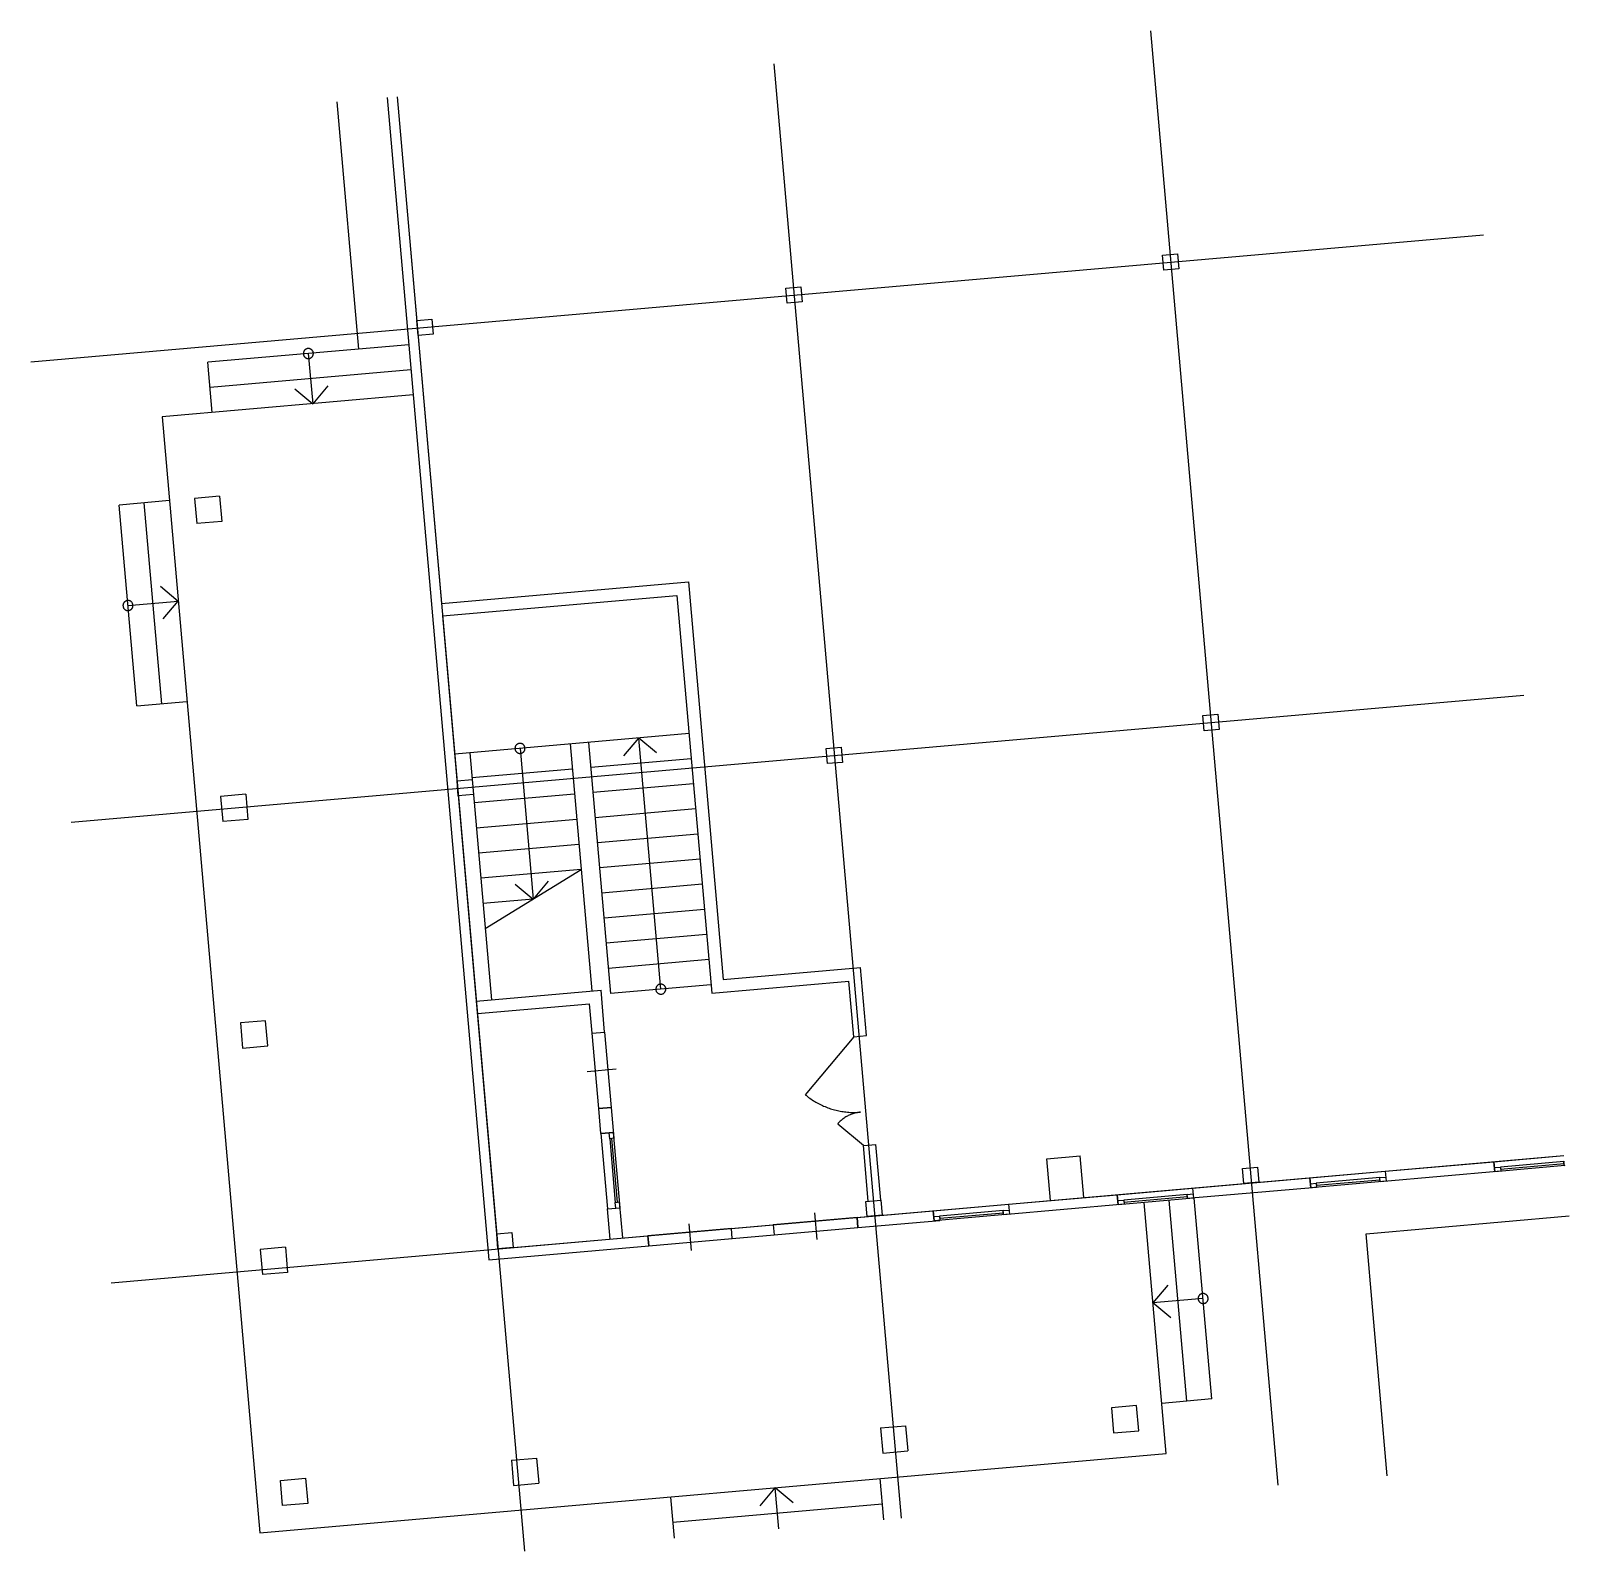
# Model space of a CAD drawing. Extents: x -55 to 2108, y -38 to 2099.
import ezdxf

# ---------------------------------------------------------------- set-up
doc = ezdxf.new("R2010")
doc.units = 0

msp = doc.modelspace()

# ---------------------------------------------------------------- linework, layer by layer
for p, q in [((1519, 2099.1), (1697.9, 54.9)), ((989.5, 2052.7), (1168.4, 8.5)), ((375.4, 1999), (405.7, 1651.6)), ((445.9, 2005.2), (588.9, 371.8)), ((460.1, 2006.4), (638.9, -37.8)), ((460.1, 2006.4), (522.4, 1294.3)), ((-55.1, 1633.8), (1987.1, 1812.5)), ((1535.9, 1783.7), (1557.1, 1785.5)), ((1537.8, 1762.5), (1535.9, 1783.7)), ((1535.9, 1783.7), (1535.9, 1783.7)), ((1557.1, 1785.5), (1559, 1764.4)), ((1559, 1764.4), (1537.8, 1762.5)), ((1006.5, 1737.4), (1027.6, 1739.2)), ((1008.3, 1716.2), (1006.5, 1737.4)), ((1006.5, 1737.4), (1006.5, 1737.4)), ((1027.6, 1739.2), (1029.5, 1718)), ((1029.5, 1718), (1008.3, 1716.2)), ((487.6, 1692), (508.8, 1693.8)), ((489.4, 1670.8), (487.6, 1692)), ((487.6, 1692), (487.6, 1692)), ((508.8, 1693.8), (510.6, 1672.7)), ((510.6, 1672.7), (489.4, 1670.8)), ((476.3, 1657.8), (194, 1633.1)), ((328.2, 1646.4), (328.1, 1645.9)), ((328.1, 1645.9), (328.1, 1645.4)), ((328.1, 1645.4), (328.1, 1644.8)), ((328.1, 1644.8), (328.2, 1644.3)), ((328.3, 1646.9), (328.2, 1646.4)), ((328.2, 1644.3), (328.3, 1643.8)), ((328.4, 1647.4), (328.3, 1646.9)), ((328.3, 1643.8), (328.4, 1643.3)), ((328.6, 1647.9), (328.4, 1647.4)), ((328.8, 1648.4), (328.6, 1647.9)), ((329, 1648.9), (328.8, 1648.4)), ((329.3, 1649.3), (329, 1648.9)), ((329.6, 1649.8), (329.3, 1649.3)), ((329.9, 1650.2), (329.6, 1649.8)), ((330.3, 1650.6), (329.9, 1650.2)), ((330.7, 1650.9), (330.3, 1650.6)), ((331.1, 1651.2), (330.7, 1650.9)), ((331.5, 1651.5), (331.1, 1651.2)), ((332, 1651.8), (331.5, 1651.5)), ((332.5, 1652), (332, 1651.8)), ((333, 1652.2), (332.5, 1652)), ((333.5, 1652.3), (333, 1652.2)), ((334, 1652.4), (333.5, 1652.3)), ((334.5, 1652.5), (334, 1652.4)), ((335.1, 1652.5), (334.5, 1652.5)), ((335.6, 1652.5), (335.1, 1652.5)), ((335.1, 1645.4), (341.3, 1574.8)), ((336.1, 1652.4), (335.6, 1652.5)), ((336.6, 1652.3), (336.1, 1652.4)), ((337.1, 1652.2), (336.6, 1652.3)), ((337.6, 1652), (337.1, 1652.2)), ((338.1, 1651.8), (337.6, 1652)), ((338.6, 1651.6), (338.1, 1651.8)), ((339, 1651.3), (338.6, 1651.6)), ((339.5, 1651), (339, 1651.3)), ((339.9, 1650.7), (339.5, 1651)), ((340.3, 1650.3), (339.9, 1650.7)), ((340.6, 1649.9), (340.3, 1650.3)), ((340.9, 1649.5), (340.6, 1649.9)), ((341.2, 1649), (340.9, 1649.5)), ((341.5, 1648.6), (341.2, 1649)), ((341.7, 1648.1), (341.5, 1648.6)), ((341.9, 1647.6), (341.7, 1648.1)), ((342, 1647.1), (341.9, 1647.6)), ((341.9, 1643.4), (342, 1644)), ((342.1, 1646.6), (342, 1647.1)), ((342, 1644), (342.1, 1644.5)), ((342.2, 1646.1), (342.1, 1646.6)), ((342.1, 1644.5), (342.2, 1645)), ((342.2, 1645.5), (342.2, 1646.1)), ((342.2, 1645), (342.2, 1645.5)), ((200.1, 1562.5), (194, 1633.1)), ((479.4, 1622.5), (197, 1597.8)), ((328.4, 1643.3), (328.6, 1642.8)), ((328.6, 1642.8), (328.8, 1642.3)), ((328.8, 1642.3), (329.1, 1641.8)), ((329.1, 1641.8), (329.4, 1641.4)), ((329.4, 1641.4), (329.7, 1641)), ((329.7, 1641), (330, 1640.6)), ((330, 1640.6), (330.4, 1640.2)), ((330.4, 1640.2), (330.8, 1639.9)), ((330.8, 1639.9), (331.2, 1639.6)), ((331.2, 1639.6), (331.7, 1639.3)), ((331.7, 1639.3), (332.2, 1639.1)), ((332.2, 1639.1), (332.7, 1638.8)), ((332.7, 1638.8), (333.2, 1638.7)), ((333.2, 1638.7), (333.7, 1638.6)), ((333.7, 1638.6), (334.2, 1638.5)), ((334.2, 1638.5), (334.7, 1638.4)), ((334.7, 1638.4), (335.2, 1638.4)), ((335.2, 1638.4), (335.8, 1638.4)), ((335.8, 1638.4), (336.3, 1638.5)), ((336.3, 1638.5), (336.8, 1638.6)), ((336.8, 1638.6), (337.3, 1638.7)), ((337.3, 1638.7), (337.8, 1638.9)), ((337.8, 1638.9), (338.3, 1639.1)), ((338.3, 1639.1), (338.7, 1639.4)), ((338.7, 1639.4), (339.2, 1639.7)), ((339.2, 1639.7), (339.6, 1640)), ((339.6, 1640), (340, 1640.3)), ((340, 1640.3), (340.4, 1640.7)), ((340.4, 1640.7), (340.7, 1641.1)), ((340.7, 1641.1), (341, 1641.5)), ((341, 1641.5), (341.3, 1642)), ((341.3, 1642), (341.5, 1642.5)), ((341.5, 1642.5), (341.7, 1642.9)), ((341.7, 1642.9), (341.9, 1643.4)), ((482.5, 1587.2), (129.5, 1556.3)), ((316.2, 1595.9), (341.3, 1574.8)), ((362.4, 1599.9), (341.3, 1574.8)), ((129.5, 1556.3), (266.8, -12.1)), ((139.8, 1438.7), (69.2, 1432.5)), ((93.9, 1150.1), (69.2, 1432.5)), ((129.2, 1153.2), (104.5, 1435.6)), ((210.4, 1444.8), (175.1, 1441.7)), ((175.1, 1441.7), (178.2, 1406.4)), ((210.4, 1444.8), (213.5, 1409.5)), ((213.5, 1409.5), (178.2, 1406.4)), ((522.4, 1294.3), (869.5, 1324.7)), ((869.5, 1324.7), (918.4, 765.8)), ((78.9, 1297.8), (78.4, 1297.6)), ((79.4, 1298), (78.9, 1297.8)), ((79.9, 1298.1), (79.4, 1298)), ((80.4, 1298.2), (79.9, 1298.1)), ((81, 1298.3), (80.4, 1298.2)), ((81.5, 1298.3), (81, 1298.3)), ((82, 1298.3), (81.5, 1298.3)), ((82.5, 1298.3), (82, 1298.3)), ((83.1, 1298.2), (82.5, 1298.3)), ((83.6, 1298.1), (83.1, 1298.2)), ((84.1, 1297.9), (83.6, 1298.1)), ((84.6, 1297.7), (84.1, 1297.9)), ((127.1, 1318.5), (152.2, 1297.5)), ((523.9, 1276.6), (853.4, 1305.5)), ((853.4, 1305.5), (902.3, 746.6)), ((74.6, 1292.3), (74.5, 1291.7)), ((74.5, 1291.7), (74.5, 1291.2)), ((74.5, 1291.2), (74.6, 1290.7)), ((74.7, 1292.8), (74.6, 1292.3)), ((74.6, 1290.7), (74.6, 1290.2)), ((74.6, 1290.2), (74.7, 1289.6)), ((74.8, 1293.3), (74.7, 1292.8)), ((74.7, 1289.6), (74.9, 1289.1)), ((75, 1293.8), (74.8, 1293.3)), ((74.9, 1289.1), (75.1, 1288.6)), ((75.2, 1294.3), (75, 1293.8)), ((75.1, 1288.6), (75.3, 1288.1)), ((75.4, 1294.7), (75.2, 1294.3)), ((75.3, 1288.1), (75.5, 1287.7)), ((75.7, 1295.2), (75.4, 1294.7)), ((75.5, 1287.7), (75.8, 1287.2)), ((76, 1295.6), (75.7, 1295.2)), ((75.8, 1287.2), (76.1, 1286.8)), ((76.4, 1296), (76, 1295.6)), ((76.1, 1286.8), (76.5, 1286.4)), ((76.7, 1296.4), (76.4, 1296)), ((76.5, 1286.4), (76.9, 1286.1)), ((77.1, 1296.7), (76.7, 1296.4)), ((76.9, 1286.1), (77.3, 1285.7)), ((77.5, 1297.1), (77.1, 1296.7)), ((77.3, 1285.7), (77.7, 1285.4)), ((78, 1297.3), (77.5, 1297.1)), ((77.7, 1285.4), (78.1, 1285.1)), ((78.4, 1297.6), (78, 1297.3)), ((78.1, 1285.1), (78.6, 1284.9)), ((78.6, 1284.9), (79.1, 1284.7)), ((79.1, 1284.7), (79.6, 1284.5)), ((79.6, 1284.5), (80.1, 1284.4)), ((80.1, 1284.4), (80.6, 1284.3)), ((80.6, 1284.3), (81.1, 1284.3)), ((81.1, 1284.3), (81.7, 1284.2)), ((81.6, 1291.3), (152.2, 1297.5)), ((81.7, 1284.2), (82.2, 1284.3)), ((82.2, 1284.3), (82.7, 1284.3)), ((82.7, 1284.3), (83.2, 1284.4)), ((83.2, 1284.4), (83.7, 1284.6)), ((83.7, 1284.6), (84.2, 1284.8)), ((84.2, 1284.8), (84.7, 1285)), ((85, 1297.4), (84.6, 1297.7)), ((84.7, 1285), (85.2, 1285.2)), ((85.5, 1297.2), (85, 1297.4)), ((85.2, 1285.2), (85.6, 1285.5)), ((85.9, 1296.9), (85.5, 1297.2)), ((85.6, 1285.5), (86, 1285.8)), ((86.3, 1296.5), (85.9, 1296.9)), ((86, 1285.8), (86.4, 1286.2)), ((86.7, 1296.1), (86.3, 1296.5)), ((86.4, 1286.2), (86.8, 1286.6)), ((87, 1295.8), (86.7, 1296.1)), ((86.8, 1286.6), (87.2, 1287)), ((87.4, 1295.3), (87, 1295.8)), ((87.2, 1287), (87.5, 1287.4)), ((87.6, 1294.9), (87.4, 1295.3)), ((87.5, 1287.4), (87.7, 1287.8)), ((87.9, 1294.4), (87.6, 1294.9)), ((87.7, 1287.8), (88, 1288.3)), ((88.1, 1293.9), (87.9, 1294.4)), ((88, 1288.3), (88.2, 1288.8)), ((88.3, 1293.4), (88.1, 1293.9)), ((88.2, 1288.8), (88.3, 1289.3)), ((88.4, 1292.9), (88.3, 1293.4)), ((88.3, 1289.3), (88.5, 1289.8)), ((88.5, 1292.4), (88.4, 1292.9)), ((88.6, 1291.9), (88.5, 1292.4)), ((88.5, 1289.8), (88.6, 1290.3)), ((88.6, 1291.4), (88.6, 1291.9)), ((88.6, 1290.8), (88.6, 1291.4)), ((88.6, 1290.3), (88.6, 1290.8)), ((131.1, 1272.4), (152.2, 1297.5)), ((523.9, 1276.6), (601.7, 387.1)), ((1.5, 986.7), (2043.7, 1165.4)), ((93.9, 1150.1), (164.5, 1156.3)), ((1592.6, 1136.6), (1613.7, 1138.4)), ((1594.4, 1115.4), (1592.6, 1136.6)), ((1592.6, 1136.6), (1592.6, 1136.6)), ((1613.7, 1138.4), (1615.6, 1117.2)), ((870.3, 1111.3), (540.9, 1082.5)), ((778.7, 1080), (799.8, 1105.1)), ((830.6, 752.2), (799.8, 1105.1)), ((824.8, 1084.1), (799.8, 1105.1)), ((1615.6, 1117.2), (1594.4, 1115.4)), ((562.1, 1084.3), (592.4, 737.2)), ((625.7, 1091.5), (625.6, 1091)), ((625.6, 1091), (625.6, 1090.4)), ((625.6, 1090.4), (625.7, 1089.9)), ((625.8, 1092), (625.7, 1091.5)), ((625.7, 1089.9), (625.7, 1089.4)), ((625.7, 1089.4), (625.8, 1088.9)), ((625.9, 1092.5), (625.8, 1092)), ((625.8, 1088.9), (626, 1088.4)), ((626.1, 1093), (625.9, 1092.5)), ((626, 1088.4), (626.1, 1087.9)), ((626.3, 1093.5), (626.1, 1093)), ((626.1, 1087.9), (626.4, 1087.4)), ((626.5, 1094), (626.3, 1093.5)), ((626.4, 1087.4), (626.6, 1086.9)), ((626.8, 1094.4), (626.5, 1094)), ((626.6, 1086.9), (626.9, 1086.5)), ((627.1, 1094.9), (626.8, 1094.4)), ((626.9, 1086.5), (627.2, 1086.1)), ((627.4, 1095.3), (627.1, 1094.9)), ((627.2, 1086.1), (627.6, 1085.7)), ((627.8, 1095.6), (627.4, 1095.3)), ((627.6, 1085.7), (627.9, 1085.3)), ((628.2, 1096), (627.8, 1095.6)), ((627.9, 1085.3), (628.3, 1085)), ((628.6, 1096.3), (628.2, 1096)), ((628.3, 1085), (628.8, 1084.6)), ((629.1, 1096.6), (628.6, 1096.3)), ((628.8, 1084.6), (629.2, 1084.4)), ((629.5, 1096.8), (629.1, 1096.6)), ((629.2, 1084.4), (629.7, 1084.1)), ((630, 1097.1), (629.5, 1096.8)), ((629.7, 1084.1), (630.2, 1083.9)), ((630.5, 1097.2), (630, 1097.1)), ((630.2, 1083.9), (630.7, 1083.8)), ((631, 1097.4), (630.5, 1097.2)), ((630.7, 1083.8), (631.2, 1083.6)), ((631.5, 1097.5), (631, 1097.4)), ((631.2, 1083.6), (631.7, 1083.5)), ((632.1, 1097.5), (631.5, 1097.5)), ((631.7, 1083.5), (632.2, 1083.5)), ((632.6, 1097.6), (632.1, 1097.5)), ((632.2, 1083.5), (632.8, 1083.5)), ((633.1, 1097.6), (632.6, 1097.6)), ((632.7, 1090.5), (651.2, 878.7)), ((632.8, 1083.5), (633.3, 1083.5)), ((633.6, 1097.5), (633.1, 1097.6)), ((633.3, 1083.5), (633.8, 1083.6)), ((634.2, 1097.4), (633.6, 1097.5)), ((633.8, 1083.6), (634.3, 1083.7)), ((634.7, 1097.3), (634.2, 1097.4)), ((634.3, 1083.7), (634.8, 1083.8)), ((635.2, 1097.1), (634.7, 1097.3)), ((634.8, 1083.8), (635.3, 1084)), ((635.7, 1096.9), (635.2, 1097.1)), ((635.3, 1084), (635.8, 1084.2)), ((636.1, 1096.7), (635.7, 1096.9)), ((635.8, 1084.2), (636.3, 1084.5)), ((636.6, 1096.4), (636.1, 1096.7)), ((636.3, 1084.5), (636.7, 1084.7)), ((637, 1096.1), (636.6, 1096.4)), ((636.7, 1084.7), (637.1, 1085.1)), ((637.4, 1095.8), (637, 1096.1)), ((637.1, 1085.1), (637.5, 1085.4)), ((637.8, 1095.4), (637.4, 1095.8)), ((637.5, 1085.4), (637.9, 1085.8)), ((638.1, 1095), (637.8, 1095.4)), ((637.9, 1085.8), (638.2, 1086.2)), ((638.5, 1094.6), (638.1, 1095)), ((638.2, 1086.2), (638.5, 1086.6)), ((638.7, 1094.1), (638.5, 1094.6)), ((638.5, 1086.6), (638.8, 1087.1)), ((639, 1093.7), (638.7, 1094.1)), ((638.8, 1087.1), (639.1, 1087.5)), ((639.2, 1093.2), (639, 1093.7)), ((639.1, 1087.5), (639.3, 1088)), ((639.4, 1092.7), (639.2, 1093.2)), ((639.3, 1088), (639.4, 1088.5)), ((639.5, 1092.2), (639.4, 1092.7)), ((639.4, 1088.5), (639.6, 1089)), ((639.6, 1091.7), (639.5, 1092.2)), ((639.7, 1091.1), (639.6, 1091.7)), ((639.6, 1089), (639.7, 1089.6)), ((639.7, 1090.6), (639.7, 1091.1)), ((639.7, 1090.1), (639.7, 1090.6)), ((639.7, 1089.6), (639.7, 1090.1)), ((703.3, 1096.7), (733.6, 749.6)), ((729.2, 1099), (760, 746)), ((1063.1, 1090.2), (1084.3, 1092.1)), ((1064.9, 1069.1), (1063.1, 1090.2)), ((1063.1, 1090.2), (1063.1, 1090.2)), ((1084.3, 1092.1), (1086.1, 1070.9)), ((706.4, 1061.4), (565.2, 1049)), ((873.4, 1076), (732.2, 1063.7)), ((1086.1, 1070.9), (1064.9, 1069.1)), ((544.2, 1044.8), (565.4, 1046.7)), ((546, 1023.7), (544.2, 1044.8)), ((544.2, 1044.8), (544.2, 1044.8)), ((565.4, 1046.7), (567.2, 1025.5)), ((876.5, 1040.7), (735.3, 1028.4)), ((247.1, 1026), (211.8, 1022.9)), ((211.8, 1022.9), (214.9, 987.6)), ((247.1, 1026), (250.2, 990.7)), ((567.2, 1025.5), (546, 1023.7)), ((709.4, 1026.1), (568.3, 1013.8)), ((879.6, 1005.4), (738.4, 993.1)), ((250.2, 990.7), (214.9, 987.6)), ((712.5, 990.8), (571.3, 978.5)), ((715.6, 955.5), (574.4, 943.2)), ((882.7, 970.1), (741.5, 957.8)), ((885.8, 934.8), (744.6, 922.5)), ((718.7, 920.2), (577.5, 907.9)), ((583.7, 837.3), (718.7, 920.2)), ((626.1, 899.8), (651.2, 878.7)), ((672.3, 903.8), (651.2, 878.7)), ((888.9, 899.5), (747.7, 887.2)), ((651.2, 878.7), (580.6, 872.6)), ((892, 864.2), (750.8, 851.9)), ((895.1, 828.9), (753.9, 816.6)), ((898.1, 793.6), (757, 781.3)), ((918.4, 765.8), (1111.3, 782.6)), ((1119.7, 686.8), (1111.3, 782.6)), ((901.2, 758.3), (760, 746)), ((825.8, 757.3), (825.4, 756.9)), ((826.2, 757.6), (825.8, 757.3)), ((826.6, 757.9), (826.2, 757.6)), ((827, 758.2), (826.6, 757.9)), ((827.5, 758.5), (827, 758.2)), ((828, 758.7), (827.5, 758.5)), ((828.5, 758.9), (828, 758.7)), ((829, 759), (828.5, 758.9)), ((829.5, 759.1), (829, 759)), ((830, 759.2), (829.5, 759.1)), ((830.5, 759.2), (830, 759.2)), ((831.1, 759.2), (830.5, 759.2)), ((831.6, 759.1), (831.1, 759.2)), ((832.1, 759.1), (831.6, 759.1)), ((832.6, 758.9), (832.1, 759.1)), ((833.1, 758.8), (832.6, 758.9)), ((833.6, 758.5), (833.1, 758.8)), ((834.1, 758.3), (833.6, 758.5)), ((834.5, 758), (834.1, 758.3)), ((835, 757.7), (834.5, 758)), ((835.4, 757.4), (835, 757.7)), ((835.7, 757), (835.4, 757.4)), ((836.1, 756.6), (835.7, 757)), ((902.3, 746.6), (1095.2, 763.5)), ((1102.1, 685.2), (1095.2, 763.5)), ((571.3, 735.4), (746.6, 750.7)), ((751.7, 691.9), (746.6, 750.7)), ((823.7, 753.1), (823.6, 752.6)), ((823.6, 752.6), (823.6, 752.1)), ((823.6, 752.1), (823.6, 751.5)), ((823.6, 751.5), (823.7, 751)), ((823.9, 754.2), (823.7, 753.6)), ((823.7, 753.6), (823.7, 753.1)), ((823.7, 751), (823.8, 750.5)), ((823.8, 750.5), (823.9, 750)), ((824, 754.7), (823.9, 754.2)), ((823.9, 750), (824.1, 749.5)), ((824.2, 755.1), (824, 754.7)), ((824.1, 749.5), (824.3, 749)), ((824.5, 755.6), (824.2, 755.1)), ((824.3, 749), (824.6, 748.6)), ((824.8, 756.1), (824.5, 755.6)), ((824.6, 748.6), (824.9, 748.1)), ((825.1, 756.5), (824.8, 756.1)), ((824.9, 748.1), (825.2, 747.7)), ((825.4, 756.9), (825.1, 756.5)), ((825.2, 747.7), (825.5, 747.3)), ((825.5, 747.3), (825.9, 746.9)), ((825.9, 746.9), (826.3, 746.6)), ((826.3, 746.6), (826.7, 746.3)), ((826.7, 746.3), (827.2, 746)), ((827.2, 746), (827.7, 745.8)), ((827.7, 745.8), (828.1, 745.6)), ((828.1, 745.6), (828.6, 745.4)), ((828.6, 745.4), (829.2, 745.3)), ((829.2, 745.3), (829.7, 745.2)), ((829.7, 745.2), (830.2, 745.1)), ((830.2, 745.1), (830.7, 745.1)), ((830.7, 745.1), (831.2, 745.1)), ((831.2, 745.1), (831.8, 745.2)), ((831.8, 745.2), (832.3, 745.3)), ((832.3, 745.3), (832.8, 745.4)), ((832.8, 745.4), (833.3, 745.6)), ((833.3, 745.6), (833.8, 745.8)), ((833.8, 745.8), (834.2, 746.1)), ((834.2, 746.1), (834.7, 746.4)), ((834.7, 746.4), (835.1, 746.7)), ((835.1, 746.7), (835.5, 747)), ((835.5, 747), (835.9, 747.4)), ((835.9, 747.4), (836.2, 747.8)), ((836.4, 756.2), (836.1, 756.6)), ((836.2, 747.8), (836.5, 748.3)), ((836.7, 755.8), (836.4, 756.2)), ((836.5, 748.3), (836.8, 748.7)), ((836.9, 755.3), (836.7, 755.8)), ((836.8, 748.7), (837, 749.2)), ((837.2, 754.8), (836.9, 755.3)), ((837, 749.2), (837.2, 749.7)), ((837.3, 754.3), (837.2, 754.8)), ((837.2, 749.7), (837.4, 750.2)), ((837.5, 753.8), (837.3, 754.3)), ((837.4, 750.2), (837.5, 750.7)), ((837.6, 753.3), (837.5, 753.8)), ((837.5, 750.7), (837.6, 751.2)), ((837.7, 752.8), (837.6, 753.3)), ((837.6, 751.2), (837.7, 751.7)), ((837.7, 752.2), (837.7, 752.8)), ((837.7, 751.7), (837.7, 752.2)), ((572.8, 717.7), (730.5, 731.5)), ((734.1, 690.4), (730.5, 731.5)), ((274.9, 707.7), (239.6, 704.6)), ((239.6, 704.6), (242.7, 669.3)), ((278, 672.4), (274.9, 707.7)), ((274.9, 707.7), (274.9, 707.7)), ((242.7, 669.3), (278, 672.4)), ((734.1, 690.4), (751.7, 691.9)), ((734.1, 690.4), (751.7, 691.9)), ((743.3, 584.5), (734.1, 690.4)), ((751.7, 691.9), (761, 586)), ((1102.1, 685.2), (1033.7, 603.8)), ((1102.1, 685.2), (1119.7, 686.8)), ((726.9, 636.4), (768.1, 640)), ((743.3, 584.5), (761, 586)), ((761, 586), (743.3, 584.5)), ((746.4, 549.2), (743.3, 584.5)), ((743.3, 584.5), (743.3, 584.5)), ((761, 586), (764.8, 542.5)), ((1033.7, 603.8), (1035.3, 602.5)), ((1035.3, 602.5), (1036.9, 601.2)), ((1036.9, 601.2), (1038.5, 600)), ((1038.5, 600), (1040.2, 598.8)), ((1040.2, 598.8), (1041.8, 597.6)), ((1041.8, 597.6), (1043.5, 596.5)), ((1043.5, 596.5), (1045.2, 595.4)), ((1045.2, 595.4), (1047, 594.3)), ((1047, 594.3), (1048.7, 593.3)), ((1048.7, 593.3), (1050.5, 592.3)), ((1050.5, 592.3), (1052.3, 591.3)), ((1052.3, 591.3), (1054.1, 590.3)), ((1054.1, 590.3), (1055.9, 589.4)), ((1055.9, 589.4), (1057.8, 588.6)), ((1057.8, 588.6), (1059.6, 587.8)), ((1059.6, 587.8), (1061.5, 587)), ((1061.5, 587), (1063.4, 586.2)), ((1063.4, 586.2), (1065.3, 585.5)), ((1065.3, 585.5), (1067.2, 584.8)), ((1067.2, 584.8), (1069.1, 584.1)), ((1069.1, 584.1), (1071.1, 583.5)), ((1071.1, 583.5), (1073, 583)), ((1073, 583), (1075, 582.4)), ((1075, 582.4), (1077, 581.9)), ((1077, 581.9), (1079, 581.5)), ((1079, 581.5), (1080.9, 581)), ((1080.2, 563.7), (1079.3, 562.6)), ((1115.5, 532.2), (1079.3, 562.6)), ((1081.1, 564.7), (1080.2, 563.7)), ((1080.9, 581), (1082.9, 580.6)), ((1082, 565.7), (1081.1, 564.7)), ((1083, 566.6), (1082, 565.7)), ((1082.9, 580.6), (1085, 580.3)), ((1084, 567.5), (1083, 566.6)), ((1085.1, 568.4), (1084, 567.5)), ((1085, 580.3), (1087, 580)), ((1086.2, 569.3), (1085.1, 568.4)), ((1087.2, 570.1), (1086.2, 569.3)), ((1087, 580), (1089, 579.7)), ((1088.4, 570.9), (1087.2, 570.1)), ((1089.5, 571.7), (1088.4, 570.9)), ((1089, 579.7), (1091, 579.5)), ((1090.7, 572.5), (1089.5, 571.7)), ((1091.8, 573.2), (1090.7, 572.5)), ((1091, 579.5), (1093, 579.3)), ((1093, 573.8), (1091.8, 573.2)), ((1093, 579.3), (1095.1, 579.1)), ((1094.2, 574.5), (1093, 573.8)), ((1095.5, 575.1), (1094.2, 574.5)), ((1095.1, 579.1), (1097.1, 579)), ((1096.7, 575.6), (1095.5, 575.1)), ((1098, 576.2), (1096.7, 575.6)), ((1097.1, 579), (1099.1, 578.9)), ((1099.3, 576.6), (1098, 576.2)), ((1099.1, 578.9), (1101.2, 578.9)), ((1100.6, 577.1), (1099.3, 576.6)), ((1101.9, 577.5), (1100.6, 577.1)), ((1101.2, 578.9), (1103.2, 578.9)), ((1103.2, 577.9), (1101.9, 577.5)), ((1103.2, 578.9), (1105.2, 579)), ((1104.6, 578.2), (1103.2, 577.9)), ((1105.9, 578.5), (1104.6, 578.2)), ((1105.2, 579), (1107.3, 579)), ((1107.2, 578.8), (1105.9, 578.5)), ((1108.6, 579), (1107.2, 578.8)), ((1107.3, 579), (1109.3, 579.2)), ((1110, 579.2), (1108.6, 579)), ((1109.3, 579.2), (1111.3, 579.3)), ((1111.3, 579.3), (1110, 579.2)), ((746.4, 549.2), (764.1, 550.7)), ((764.1, 550.7), (746.4, 549.2)), ((746.4, 549.2), (755.7, 443.3)), ((746.4, 549.2), (746.4, 549.2)), ((758.9, 542), (758.2, 550.2)), ((764.8, 542.5), (758.9, 542)), ((761.9, 542.2), (758.9, 542)), ((758.9, 542), (766.7, 452.5)), ((769.7, 452.8), (761.9, 542.2)), ((773.3, 444.8), (764.1, 550.7)), ((764.1, 550.7), (764.1, 550.7)), ((1115.5, 532.2), (1133.1, 533.8)), ((1122.3, 454), (1115.5, 532.2)), ((1139.9, 455.5), (1133.1, 533.8)), ((58.1, 339.6), (2100.3, 518.2)), ((1373.2, 513.9), (1420.2, 518)), ((1378.3, 455.1), (1373.2, 513.9)), ((1425.4, 459.2), (1420.2, 518)), ((1648.2, 500), (1669.4, 501.9)), ((1650.1, 478.8), (1648.2, 500)), ((1648.2, 500), (1648.2, 500)), ((1669.4, 501.9), (1671.3, 480.7)), ((1848.9, 496.2), (2001.9, 509.6)), ((2001.9, 509.6), (2100.3, 518.2)), ((2001.9, 509.6), (2003.1, 495.5)), ((2003.1, 495.5), (2001.9, 509.6)), ((2002.6, 501.4), (2010.9, 502.1)), ((2101.6, 504.1), (2003.1, 495.5)), ((2100.3, 509.9), (2010.9, 502.1)), ((2010.9, 502.1), (2011.4, 496.2)), ((2010.9, 502.1), (2011.1, 499.2)), ((2011.1, 499.2), (2100.5, 507)), ((2011.1, 499.2), (2011.1, 499.2)), ((2100.3, 509.9), (2101.1, 510)), ((2100.5, 507), (2100.3, 509.9)), ((2100.8, 504), (2100.3, 509.9)), ((2101.6, 504.1), (2100.8, 504)), ((1578.3, 472.6), (1743, 487)), ((1671.3, 480.7), (1650.1, 478.8)), ((1743, 487), (1848.9, 496.2)), ((1743, 487), (1744.3, 472.9)), ((1744.3, 472.9), (1743, 487)), ((1743.8, 478.7), (1752, 479.5)), ((1850.2, 482.1), (1744.3, 472.9)), ((1841.4, 487.3), (1752, 479.5)), ((1752, 479.5), (1752.5, 473.6)), ((1752, 479.5), (1752.3, 476.5)), ((1752.3, 476.5), (1841.7, 484.3)), ((1752.3, 476.5), (1752.3, 476.5)), ((1841.4, 487.3), (1849.7, 488)), ((1841.7, 484.3), (1841.4, 487.3)), ((1841.9, 481.4), (1841.4, 487.3)), ((2011.4, 496.2), (1841.9, 481.4)), ((1848.9, 496.2), (1850.2, 482.1)), ((1848.9, 496.2), (1850.2, 482.1)), ((1848.9, 496.2), (1848.9, 496.2)), ((1850.2, 482.1), (1850.2, 482.1)), ((2011.4, 496.2), (2011.4, 496.2)), ((1118.8, 453.7), (1139.9, 455.5)), ((1139.9, 455.5), (1141.8, 434.4)), ((1319.5, 449.9), (1472.4, 463.3)), ((1472.4, 463.3), (1578.3, 472.6)), ((1472.4, 463.3), (1473.7, 449.2)), ((1473.7, 449.2), (1472.4, 463.3)), ((1473.1, 455.1), (1481.4, 455.8)), ((1579.6, 458.4), (1473.7, 449.2)), ((1570.8, 463.6), (1481.4, 455.8)), ((1481.4, 455.8), (1481.9, 449.9)), ((1481.4, 455.8), (1481.6, 452.8)), ((1481.6, 452.8), (1571.1, 460.7)), ((1570.1, 173.1), (1545.4, 455.5)), ((1570.8, 463.6), (1579, 464.3)), ((1571.1, 460.7), (1570.8, 463.6)), ((1571.3, 457.7), (1570.8, 463.6)), ((1752.5, 473.6), (1571.3, 457.7)), ((1578.3, 472.6), (1579.6, 458.4)), ((1578.3, 472.6), (1579.6, 458.4)), ((1578.3, 472.6), (1578.3, 472.6)), ((1579.6, 458.4), (1579.6, 458.4)), ((1605.4, 176.2), (1580.7, 458.5)), ((1752.5, 473.6), (1752.5, 473.6)), ((755.7, 443.3), (773.3, 444.8)), ((755.7, 443.3), (773.3, 444.8)), ((759.4, 400.9), (755.7, 443.3)), ((766.7, 452.5), (772.6, 453.1)), ((766.7, 452.5), (769.7, 452.8)), ((767.5, 444.3), (766.7, 452.5)), ((769.7, 452.8), (769.7, 452.8)), ((777.1, 402.5), (772.6, 453.1)), ((772.6, 453.1), (772.6, 453.1)), ((1046.6, 437.9), (1049.9, 400.2)), ((1106.5, 431.3), (1213.6, 440.6)), ((1120.6, 432.5), (1118.8, 453.7)), ((1118.8, 453.7), (1118.8, 453.7)), ((1141.8, 434.4), (1120.6, 432.5)), ((1213.6, 440.6), (1319.5, 449.9)), ((1213.6, 440.6), (1214.8, 426.5)), ((1214.8, 426.5), (1213.6, 440.6)), ((1214.3, 432.4), (1222.5, 433.1)), ((1320.7, 435.8), (1214.8, 426.5)), ((1312, 441), (1222.5, 433.1)), ((1222.5, 433.1), (1223, 427.2)), ((1222.5, 433.1), (1222.8, 430.2)), ((1222.8, 430.2), (1312.2, 438)), ((1312, 441), (1320.2, 441.7)), ((1312.2, 438), (1312, 441)), ((1312.5, 435.1), (1312, 441)), ((1481.9, 449.9), (1312.5, 435.1)), ((1319.5, 449.9), (1320.7, 435.8)), ((1319.5, 449.9), (1320.7, 435.8)), ((1319.5, 449.9), (1319.5, 449.9)), ((1320.7, 435.8), (1320.7, 435.8)), ((1481.6, 452.8), (1481.6, 452.8)), ((1481.9, 449.9), (1481.9, 449.9)), ((1541, 99.4), (1510.1, 452.4)), ((1822.2, 408.5), (2107.8, 433.5)), ((930, 415.8), (812.3, 405.5)), ((870.2, 422.5), (873.4, 384.8)), ((930, 415.8), (988.8, 421)), ((931.2, 401.7), (930, 415.8)), ((931.2, 401.7), (930, 415.8)), ((1106.5, 431.3), (988.8, 421)), ((988.8, 421), (990.1, 406.9)), ((988.8, 421), (990.1, 406.9)), ((990.1, 406.9), (1107.7, 417.2)), ((1106.5, 431.3), (1107.7, 417.2)), ((1107.7, 417.2), (1106.5, 431.3)), ((1107.7, 417.2), (1223, 427.2)), ((1222.8, 430.2), (1222.8, 430.2)), ((1223, 427.2), (1223, 427.2)), ((302.8, 389.4), (267.5, 386.3)), ((302.8, 389.4), (305.8, 354.1)), ((588.9, 371.8), (813.6, 391.4)), ((599.9, 408.3), (621.1, 410.2)), ((601.7, 387.1), (599.9, 408.3)), ((599.9, 408.3), (599.9, 408.3)), ((601.7, 387.1), (812.3, 405.5)), ((621.1, 410.2), (622.9, 389)), ((813.6, 391.4), (812.3, 405.5)), ((812.3, 405.5), (813.6, 391.4)), ((813.6, 391.4), (931.2, 401.7)), ((813.6, 391.4), (813.6, 391.4)), ((931.2, 401.7), (990.1, 406.9)), ((990.1, 406.9), (990.1, 406.9)), ((1852, 68.3), (1822.2, 408.5)), ((267.5, 386.3), (270.6, 351)), ((622.9, 389), (601.7, 387.1)), ((305.8, 354.1), (270.6, 351)), ((1543.5, 336.3), (1522.5, 311.2)), ((1593.1, 317.3), (1522.5, 311.2)), ((1547.6, 290.1), (1522.5, 311.2)), ((1586.1, 318.3), (1586, 317.8)), ((1586, 317.8), (1586, 317.3)), ((1586, 317.3), (1586.1, 316.7)), ((1586.2, 318.8), (1586.1, 318.3)), ((1586.1, 316.7), (1586.1, 316.2)), ((1586.1, 316.2), (1586.2, 315.7)), ((1586.3, 319.3), (1586.2, 318.8)), ((1586.2, 315.7), (1586.4, 315.2)), ((1586.5, 319.8), (1586.3, 319.3)), ((1586.4, 315.2), (1586.6, 314.7)), ((1586.7, 320.3), (1586.5, 319.8)), ((1586.6, 314.7), (1586.8, 314.2)), ((1586.9, 320.8), (1586.7, 320.3)), ((1586.8, 314.2), (1587, 313.7)), ((1587.2, 321.2), (1586.9, 320.8)), ((1587, 313.7), (1587.3, 313.3)), ((1587.5, 321.7), (1587.2, 321.2)), ((1587.3, 313.3), (1587.6, 312.9)), ((1587.9, 322.1), (1587.5, 321.7)), ((1587.6, 312.9), (1588, 312.5)), ((1588.2, 322.5), (1587.9, 322.1)), ((1588, 312.5), (1588.4, 312.1)), ((1588.6, 322.8), (1588.2, 322.5)), ((1588.4, 312.1), (1588.8, 311.8)), ((1589, 323.1), (1588.6, 322.8)), ((1588.8, 311.8), (1589.2, 311.5)), ((1589.5, 323.4), (1589, 323.1)), ((1589.2, 311.5), (1589.6, 311.2)), ((1589.9, 323.7), (1589.5, 323.4)), ((1589.6, 311.2), (1590.1, 311)), ((1590.4, 323.9), (1589.9, 323.7)), ((1590.1, 311), (1590.6, 310.8)), ((1590.9, 324.1), (1590.4, 323.9)), ((1590.6, 310.8), (1591.1, 310.6)), ((1591.4, 324.2), (1590.9, 324.1)), ((1591.1, 310.6), (1591.6, 310.5)), ((1591.9, 324.3), (1591.4, 324.2)), ((1591.6, 310.5), (1592.1, 310.4)), ((1592.5, 324.4), (1591.9, 324.3)), ((1592.1, 310.4), (1592.6, 310.3)), ((1593, 324.4), (1592.5, 324.4)), ((1592.6, 310.3), (1593.2, 310.3)), ((1593.5, 324.4), (1593, 324.4)), ((1593.2, 310.3), (1593.7, 310.3)), ((1594.1, 324.3), (1593.5, 324.4)), ((1593.7, 310.3), (1594.2, 310.4)), ((1594.6, 324.2), (1594.1, 324.3)), ((1594.2, 310.4), (1594.7, 310.5)), ((1595.1, 324.1), (1594.6, 324.2)), ((1594.7, 310.5), (1595.2, 310.6)), ((1595.6, 323.9), (1595.1, 324.1)), ((1595.2, 310.6), (1595.7, 310.8)), ((1596.1, 323.7), (1595.6, 323.9)), ((1595.7, 310.8), (1596.2, 311)), ((1596.5, 323.5), (1596.1, 323.7)), ((1596.2, 311), (1596.7, 311.3)), ((1597, 323.2), (1596.5, 323.5)), ((1596.7, 311.3), (1597.1, 311.6)), ((1597.4, 322.9), (1597, 323.2)), ((1597.1, 311.6), (1597.6, 311.9)), ((1597.8, 322.6), (1597.4, 322.9)), ((1597.6, 311.9), (1597.9, 312.2)), ((1598.2, 322.2), (1597.8, 322.6)), ((1597.9, 312.2), (1598.3, 312.6)), ((1598.5, 321.8), (1598.2, 322.2)), ((1598.3, 312.6), (1598.7, 313)), ((1598.9, 321.4), (1598.5, 321.8)), ((1598.7, 313), (1599, 313.5)), ((1599.1, 321), (1598.9, 321.4)), ((1599, 313.5), (1599.2, 313.9)), ((1599.4, 320.5), (1599.1, 321)), ((1599.2, 313.9), (1599.5, 314.4)), ((1599.6, 320), (1599.4, 320.5)), ((1599.5, 314.4), (1599.7, 314.9)), ((1599.8, 319.5), (1599.6, 320)), ((1599.7, 314.9), (1599.8, 315.4)), ((1599.9, 319), (1599.8, 319.5)), ((1599.8, 315.4), (1600, 315.9)), ((1600, 318.5), (1599.9, 319)), ((1600.1, 318), (1600, 318.5)), ((1600, 315.9), (1600.1, 316.4)), ((1600.1, 317.4), (1600.1, 318)), ((1600.1, 316.9), (1600.1, 317.4)), ((1600.1, 316.4), (1600.1, 316.9)), ((1605.4, 176.2), (1534.8, 170)), ((1499.5, 166.9), (1464.2, 163.8)), ((1464.2, 163.8), (1467.3, 128.5)), ((1502.6, 131.6), (1499.5, 166.9)), ((1499.5, 166.9), (1499.5, 166.9)), ((1139.5, 135.4), (1174.8, 138.5)), ((1139.5, 135.4), (1142.6, 100.1)), ((1174.8, 138.5), (1177.9, 103.2)), ((1467.3, 128.5), (1502.6, 131.6)), ((266.8, -12.1), (1541, 99.4)), ((620.6, 90), (655.9, 93.1)), ((620.6, 90), (623.7, 54.7)), ((655.9, 93.1), (659, 57.8)), ((1142.6, 100.1), (1177.9, 103.2)), ((295.9, 61.6), (331.2, 64.7)), ((299, 26.3), (295.9, 61.6)), ((295.9, 61.6), (295.9, 61.6)), ((331.2, 64.7), (334.3, 29.4)), ((623.7, 54.7), (659, 57.8)), ((970.5, 26.2), (991.5, 51.3)), ((996.6, -6.5), (991.5, 51.3)), ((1016.6, 30.3), (991.5, 51.3)), ((1138.6, 64.2), (1143.7, 6.4)), ((334.3, 29.4), (299, 26.3)), ((844.5, 38.4), (849.5, -19.4)), ((847.6, 3.1), (1141.7, 28.9))]:
    msp.add_line(p, q)

doc.saveas('drawing.dxf')
